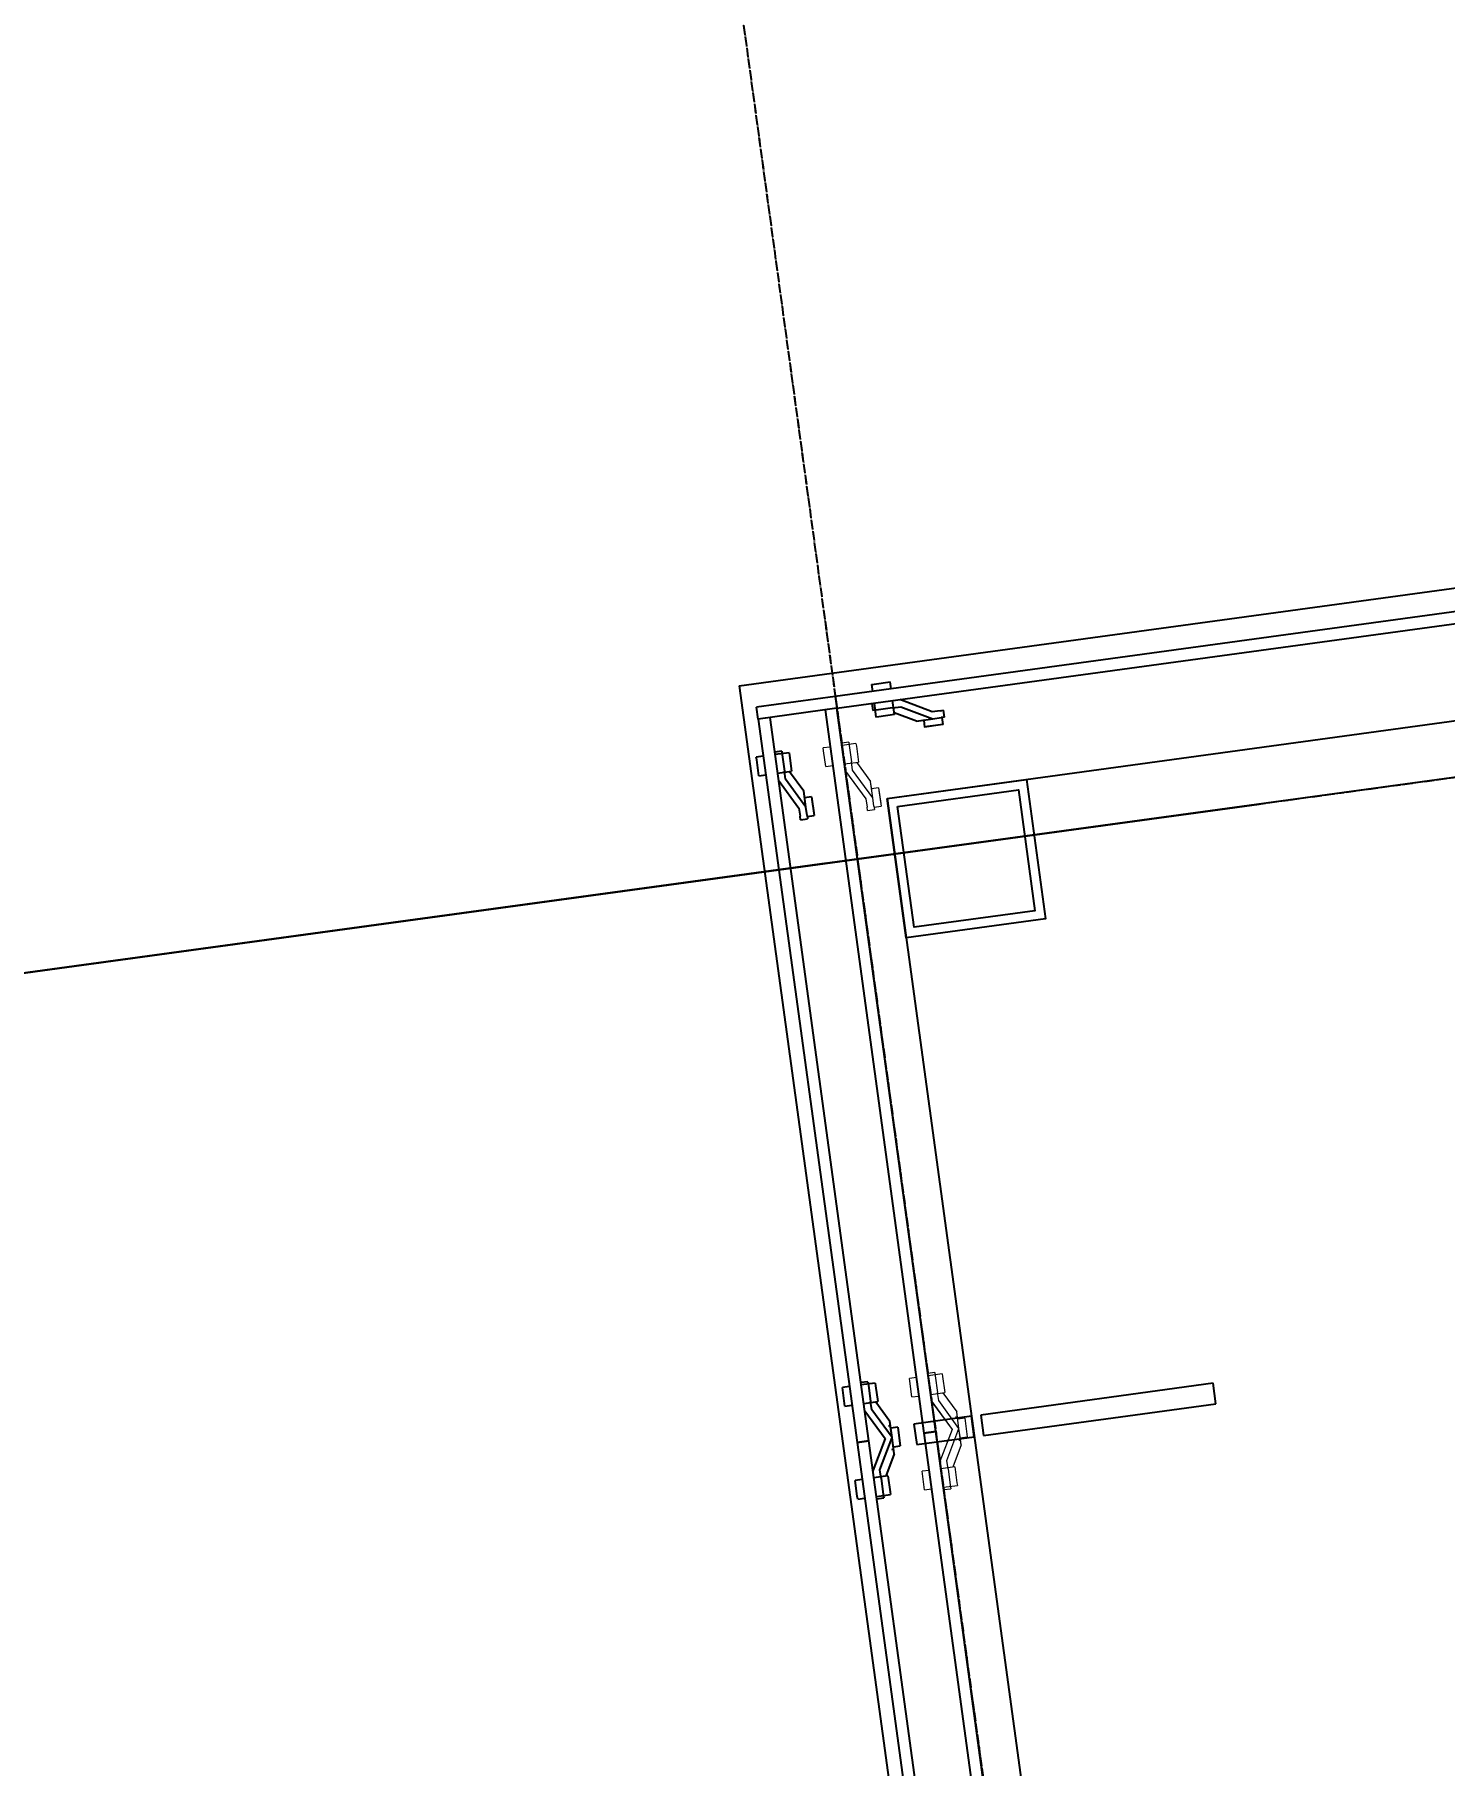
# Model space of a CAD drawing. Header units: millimetres. Extents: x -39175 to 150737, y -15023 to 140542.
# Drawn here: x -29584 to -26576, y 109892 to 113583 of the extents above; entities that cross this region are included whole.
import ezdxf

# ---------------------------------------------------------------- set-up
doc = ezdxf.new("R2010")
doc.units = ezdxf.units.MM
doc.header["$LTSCALE"] = 10
doc.linetypes.add('E-RG-1F$0$$0$DOTE', pattern=[2.42, 2, -0.2, 0.02, -0.2])
for name, color, linetype in [('A—轴线、尺寸', 1, 'Continuous'), ('A—门窗', 135, 'Continuous'), ('轴线100', 1, 'Continuous')]:
    doc.layers.add(name, color=color, linetype=linetype)
doc.layers.add('E-RF-5F$0$A-GLAZ', color=6, linetype='Continuous', lineweight=5)
doc.styles.add('ARIAL', font='arial.ttf')
doc.dimstyles.new('200', dxfattribs={"dimscale": 200, "dimtxt": 2.5, "dimasz": 2, "dimexe": 1, "dimexo": 1, "dimgap": 0.8, "dimtad": 1, "dimdec": 0, "dimdsep": 46, "dimtxsty": 'ARIAL', "dimblk1": 'ARCHTICK', "dimblk2": 'ARCHTICK', "dimsah": 1, "dimcen": -0.9, "dimdle": 1, "dimclrd": 256, "dimclre": 256, "dimclrt": 40, "dimaunit": 1, "dimadec": 0, "dimazin": 0, "dimtfac": 0.35, "dimtdec": 0, "dimtix": 1, "dimtmove": 2, "dimatfit": 3, "dimldrblk": 'ARCHTICK', "dimfxl": 0, "dimtvp": 0.8, "dimtolj": 1, "dimtzin": 0, "dimarcsym": 0})
doc.dimstyles.new('副本 100', dxfattribs={"dimscale": 100, "dimtxt": 2.5, "dimasz": 2, "dimexe": 1, "dimexo": 1, "dimgap": 0.8, "dimtad": 1, "dimdec": 0, "dimdsep": 46, "dimtxsty": 'ARIAL', "dimblk1": 'ARCHTICK', "dimblk2": 'ARCHTICK', "dimsah": 1, "dimcen": -0.9, "dimdle": 1, "dimclrd": 256, "dimclre": 256, "dimclrt": 40, "dimaunit": 1, "dimadec": 0, "dimazin": 0, "dimtfac": 0.35, "dimtdec": 0, "dimtix": 1, "dimtmove": 2, "dimatfit": 3, "dimldrblk": 'ARCHTICK', "dimfxl": 0, "dimtvp": 0.8, "dimtolj": 1, "dimtzin": 0, "dimarcsym": 0})

# ---------------------------------------------------------------- blocks, each defined once
blk = doc.blocks.new('E-RF-5F$0$Spider Panel - Right-10871024-E2 号楼五层平面图 5TH FLOOR PLAN')
at = {"layer": 'A—门窗', "color": 8, "lineweight": 9}
for p, q in [((-658.5, 25.9), (-613.8, 50)), ((-578.5, 50), (-643.1, 15.1)), ((-596.1, 50), (-613.8, 50)), ((-578.5, 50), (-613.8, 50)), ((-598.5, 65), (-598.5, 50)), ((-598.5, 65), (-564.3, 65)), ((-598.5, 65), (-598.5, 50)), ((-598.5, 65), (-592.6, 65)), ((-592.6, 65), (-558.5, 65)), ((-560.8, 50), (-578.5, 50)), ((-564.3, 65), (-558.5, 65)), ((-560.8, 50), (-553.5, 50)), ((-560.8, 50), (-553.5, 50)), ((-558.5, 50), (-558.5, 65)), ((-558.5, 50), (-558.5, 65)), ((-553.5, 35), (-553.5, 50)), ((-553.5, 35), (-553.5, 50)), ((698.4, 25.9), (743.1, 50)), ((778.5, 50), (713.8, 15.1)), ((760.8, 50), (743.1, 50)), ((778.5, 50), (743.1, 50)), ((753.5, 50), (753.5, 46)), ((753.5, 50), (753.5, 46)), ((758.5, 65), (758.5, 50)), ((758.5, 65), (764.3, 65)), ((758.5, 65), (758.5, 50)), ((758.5, 65), (792.6, 65)), ((758.5, 65), (758.5, 50)), ((758.5, 65), (792.6, 65)), ((758.5, 65), (758.5, 50)), ((758.5, 65), (764.3, 65)), ((778.5, 50), (760.8, 50)), ((764.3, 65), (798.5, 65)), ((764.3, 65), (798.5, 65)), ((843.1, 15.1), (778.5, 50)), ((813.8, 50), (778.5, 50)), ((796.1, 50), (778.5, 50)), ((792.6, 65), (798.5, 65)), ((792.6, 65), (798.5, 65)), ((813.8, 50), (796.1, 50)), ((798.5, 50), (798.5, 65)), ((798.5, 50), (798.5, 65)), ((798.5, 50), (798.5, 65)), ((798.5, 50), (798.5, 65)), ((803.5, 46), (803.5, 50)), ((803.5, 46), (803.5, 50)), ((813.8, 50), (858.5, 25.9)), ((-703.5, 15.1), (-703.5, 0)), ((-703.5, 15.1), (-696.1, 15.1)), ((-698.5, 30.1), (-698.5, 0)), ((-698.5, 30.1), (-692.6, 30.1)), ((-696.1, 15.1), (-660.8, 15.1)), ((-692.6, 30.1), (-658.5, 30.1)), ((-643.1, 15.1), (-660.8, 15.1)), ((-658.5, 0), (-658.5, 30.1)), ((-643.1, 0), (-578.5, 35)), ((-578.5, 35), (-560.8, 35)), ((-553.5, 35), (-560.8, 35)), ((-553.5, 35), (-560.8, 35)), ((653.5, 15.1), (653.5, 0)), ((653.5, 15.1), (660.8, 15.1)), ((658.5, 30.1), (658.5, 0)), ((658.5, 30.1), (664.3, 30.1)), ((660.8, 15.1), (696.1, 15.1)), ((664.3, 30.1), (698.5, 30.1)), ((713.8, 15.1), (696.1, 15.1)), ((698.5, 0), (698.5, 30.1)), ((713.8, 0), (778.5, 35)), ((778.5, 35), (843.1, 0)), ((860.8, 15.1), (843.1, 15.1)), ((858.5, 30.1), (858.5, 0)), ((858.5, 30.1), (892.6, 30.1)), ((860.8, 15.1), (896.1, 15.1)), ((892.6, 30.1), (898.5, 30.1)), ((896.1, 15.1), (903.5, 15.1)), ((898.5, 0), (898.5, 30.1)), ((903.5, 0), (903.5, 15.1)), ((-698.5, -25.4), (-698.5, -40.4)), ((-658.5, -40.4), (-658.5, -25.4)), ((658.5, -25.4), (658.5, -40.4)), ((698.5, -40.4), (698.5, -25.4)), ((858.5, -25.4), (858.5, -40.4)), ((898.5, -40.4), (898.5, -25.4)), ((-692.6, -40.4), (-698.5, -40.4)), ((-658.5, -40.4), (-692.6, -40.4)), ((664.3, -40.4), (658.5, -40.4)), ((698.5, -40.4), (664.3, -40.4)), ((892.6, -40.4), (858.5, -40.4)), ((898.5, -40.4), (892.6, -40.4))]:
    blk.add_line(p, q, dxfattribs=at)
at = {"layer": 'A—门窗'}
for p, q in [((778.5, 0), (-778.5, 0)), ((-778.5, 0), (-778.5, -25.4)), ((-778.5, -25.4), (778.5, -25.4)), ((778.5, -25.4), (778.5, 0))]:
    blk.add_line(p, q, dxfattribs=at)
blk = doc.blocks.new('E-RF-5F$0$Spider Panel - Spider Panel-10871030-E2 号楼五层平面图 5TH FLOOR PLAN')
at = {"layer": 'A—门窗', "color": 8, "lineweight": 9}
for p, q in [((-864.1, 25.9), (-819.4, 50)), ((-784, 50), (-848.7, 15.1)), ((-801.7, 50), (-819.4, 50)), ((-784, 50), (-819.4, 50)), ((-809, 50), (-809, 46)), ((-809, 50), (-809, 46)), ((-804, 65), (-804, 50)), ((-804, 65), (-798.2, 65)), ((-804, 65), (-804, 50)), ((-804, 65), (-769.9, 65)), ((-804, 65), (-804, 50)), ((-804, 65), (-769.9, 65)), ((-804, 65), (-804, 50)), ((-804, 65), (-798.2, 65)), ((-784, 50), (-801.7, 50)), ((-798.2, 65), (-764, 65)), ((-798.2, 65), (-764, 65)), ((-719.4, 15.1), (-784, 50)), ((-748.7, 50), (-784, 50)), ((-766.4, 50), (-784, 50)), ((-769.9, 65), (-764, 65)), ((-769.9, 65), (-764, 65)), ((-748.7, 50), (-766.4, 50)), ((-764, 50), (-764, 65)), ((-764, 50), (-764, 65)), ((-764, 50), (-764, 65)), ((-764, 50), (-764, 65)), ((-759, 46), (-759, 50)), ((-759, 46), (-759, 50)), ((-748.7, 50), (-704, 25.9)), ((704, 25.9), (748.7, 50)), ((784, 50), (719.4, 15.1)), ((766.4, 50), (748.7, 50)), ((784, 50), (748.7, 50)), ((759, 50), (759, 46)), ((759, 50), (759, 46)), ((764, 65), (764, 50)), ((764, 65), (769.9, 65)), ((764, 65), (764, 50)), ((764, 65), (798.2, 65)), ((764, 65), (764, 50)), ((764, 65), (798.2, 65)), ((764, 65), (764, 50)), ((764, 65), (769.9, 65)), ((784, 50), (766.4, 50)), ((769.9, 65), (804, 65)), ((769.9, 65), (804, 65)), ((848.7, 15.1), (784, 50)), ((819.4, 50), (784, 50)), ((801.7, 50), (784, 50)), ((798.2, 65), (804, 65)), ((798.2, 65), (804, 65)), ((819.4, 50), (801.7, 50)), ((804, 50), (804, 65)), ((804, 50), (804, 65)), ((804, 50), (804, 65)), ((804, 50), (804, 65)), ((809, 46), (809, 50)), ((809, 46), (809, 50)), ((819.4, 50), (864.1, 25.9)), ((-909, 15.1), (-909, 0)), ((-909, 15.1), (-901.7, 15.1)), ((-904, 30.1), (-904, 0)), ((-904, 30.1), (-898.2, 30.1)), ((-901.7, 15.1), (-866.4, 15.1)), ((-898.2, 30.1), (-864, 30.1)), ((-848.7, 15.1), (-866.4, 15.1)), ((-864, 0), (-864, 30.1)), ((-848.7, 0), (-784, 35)), ((-784, 35), (-719.4, 0)), ((-701.7, 15.1), (-719.4, 15.1)), ((-704, 30.1), (-704, 0)), ((-704, 30.1), (-669.9, 30.1)), ((-701.7, 15.1), (-666.4, 15.1)), ((-669.9, 30.1), (-664, 30.1)), ((-666.4, 15.1), (-659, 15.1)), ((-664, 0), (-664, 30.1)), ((-659, 0), (-659, 15.1)), ((659, 15.1), (659, 0)), ((659, 15.1), (666.4, 15.1)), ((664, 30.1), (664, 0)), ((664, 30.1), (669.9, 30.1)), ((666.4, 15.1), (701.7, 15.1)), ((669.9, 30.1), (704, 30.1)), ((719.4, 15.1), (701.7, 15.1)), ((704, 0), (704, 30.1)), ((719.4, 0), (784, 35)), ((784, 35), (848.7, 0)), ((866.4, 15.1), (848.7, 15.1)), ((864, 30.1), (864, 0)), ((864, 30.1), (898.2, 30.1)), ((866.4, 15.1), (901.7, 15.1)), ((898.2, 30.1), (904, 30.1)), ((901.7, 15.1), (909, 15.1)), ((904, 0), (904, 30.1)), ((909, 0), (909, 15.1)), ((-904, -25.4), (-904, -40.4)), ((-864, -40.4), (-864, -25.4)), ((-704, -25.4), (-704, -40.4)), ((-664, -40.4), (-664, -25.4)), ((664, -25.4), (664, -40.4)), ((704, -40.4), (704, -25.4)), ((864, -25.4), (864, -40.4)), ((904, -40.4), (904, -25.4)), ((-898.2, -40.4), (-904, -40.4)), ((-864, -40.4), (-898.2, -40.4)), ((-669.9, -40.4), (-704, -40.4)), ((-664, -40.4), (-669.9, -40.4)), ((669.9, -40.4), (664, -40.4)), ((704, -40.4), (669.9, -40.4)), ((898.2, -40.4), (864, -40.4)), ((904, -40.4), (898.2, -40.4))]:
    blk.add_line(p, q, dxfattribs=at)
at = {"layer": 'A—门窗'}
for p, q in [((784, 0), (-784, 0)), ((-784, 0), (-784, -25.4)), ((-784, -25.4), (784, -25.4)), ((784, -25.4), (784, 0))]:
    blk.add_line(p, q, dxfattribs=at)
blk = doc.blocks.new('E-RF-5F$0$Spider Panel - Right-10871048-E2 号楼五层平面图 5TH FLOOR PLAN')
at = {"layer": 'A—门窗', "color": 8, "lineweight": 9}
for p, q in [((-670, 40.4), (-670, 25.4)), ((-670, 40.4), (-664.1, 40.4)), ((-664.1, 40.4), (-630, 40.4)), ((-630, 25.4), (-630, 40.4)), ((630, 40.4), (630, 25.4)), ((630, 40.4), (635.9, 40.4)), ((635.9, 40.4), (670, 40.4)), ((670, 25.4), (670, 40.4)), ((830, 40.4), (830, 25.4)), ((830, 40.4), (864.1, 40.4)), ((864.1, 40.4), (870, 40.4)), ((870, 25.4), (870, 40.4)), ((-675, 0), (-675, -15.1)), ((-670, 0), (-670, -30.1)), ((-630, -30.1), (-630, 0)), ((-550, -35), (-614.6, 0)), ((625, 0), (625, -15.1)), ((630, 0), (630, -30.1)), ((670, -30.1), (670, 0)), ((750, -35), (685.4, 0)), ((814.6, 0), (750, -35)), ((830, 0), (830, -30.1)), ((870, -30.1), (870, 0)), ((875, -15.1), (875, 0)), ((-667.7, -15.1), (-675, -15.1)), ((-664.1, -30.1), (-670, -30.1)), ((-632.3, -15.1), (-667.7, -15.1)), ((-630, -30.1), (-664.1, -30.1)), ((-632.3, -15.1), (-614.6, -15.1)), ((-585.4, -50), (-630, -25.9)), ((-614.6, -15.1), (-550, -50)), ((-532.3, -35), (-550, -35)), ((-532.3, -35), (-525, -35)), ((-532.3, -35), (-525, -35)), ((-525, -50), (-525, -35)), ((-525, -50), (-525, -35)), ((632.3, -15.1), (625, -15.1)), ((635.9, -30.1), (630, -30.1)), ((667.7, -15.1), (632.3, -15.1)), ((670, -30.1), (635.9, -30.1)), ((667.7, -15.1), (685.4, -15.1)), ((714.6, -50), (670, -25.9)), ((685.4, -15.1), (750, -50)), ((750, -50), (814.6, -15.1)), ((830, -25.9), (785.4, -50)), ((814.6, -15.1), (832.3, -15.1)), ((864.1, -30.1), (830, -30.1)), ((867.7, -15.1), (832.3, -15.1)), ((870, -30.1), (864.1, -30.1)), ((875, -15.1), (867.7, -15.1)), ((-585.4, -50), (-567.7, -50)), ((-585.4, -50), (-550, -50)), ((-570, -50), (-570, -65)), ((-570, -50), (-570, -65)), ((-535.9, -65), (-570, -65)), ((-564.1, -65), (-570, -65)), ((-530, -65), (-564.1, -65)), ((-550, -50), (-532.3, -50)), ((-530, -65), (-535.9, -65)), ((-525, -50), (-532.3, -50)), ((-525, -50), (-532.3, -50)), ((-530, -65), (-530, -50)), ((-530, -65), (-530, -50)), ((714.6, -50), (732.3, -50)), ((714.6, -50), (750, -50)), ((725, -46), (725, -50)), ((725, -46), (725, -50)), ((730, -50), (730, -65)), ((730, -50), (730, -65)), ((730, -50), (730, -65)), ((730, -50), (730, -65)), ((735.9, -65), (730, -65)), ((764.1, -65), (730, -65)), ((764.1, -65), (730, -65)), ((735.9, -65), (730, -65)), ((732.3, -50), (750, -50)), ((770, -65), (735.9, -65)), ((770, -65), (735.9, -65)), ((750, -50), (785.4, -50)), ((750, -50), (767.7, -50)), ((770, -65), (764.1, -65)), ((770, -65), (764.1, -65)), ((767.7, -50), (785.4, -50)), ((770, -65), (770, -50)), ((770, -65), (770, -50)), ((770, -65), (770, -50)), ((770, -65), (770, -50)), ((775, -50), (775, -46)), ((775, -50), (775, -46))]:
    blk.add_line(p, q, dxfattribs=at)
at = {"layer": 'A—门窗'}
for p, q in [((750, 25.4), (-750, 25.4)), ((-750, 25.4), (-750, 0)), ((-750, 0), (750, 0)), ((750, 0), (750, 25.4))]:
    blk.add_line(p, q, dxfattribs=at)
blk = doc.blocks.new('E2-RI-5F$0$300x300')
at = {"layer": 'A—门窗'}
for points in [[(11683019.3, -6095449.4), (11683319.3, -6095449.4), (11683319.3, -6095749.4), (11683019.3, -6095749.4)], [(11683039.3, -6095469.4), (11683299.3, -6095469.4), (11683299.3, -6095729.4), (11683039.3, -6095729.4)]]:
    blk.add_lwpolyline(points, close=True, dxfattribs=at)
blk = doc.blocks.new('_ArchTick')
at = {"color": 0, "linetype": 'ByBlock', "const_width": 0.15}
blk.add_lwpolyline([(-0.5, -0.5), (0.5, 0.5)], dxfattribs=at)
blk = doc.blocks.new('*D4649')
at = {"layer": 'A—轴线、尺寸', "linetype": 'ByBlock', "lineweight": -2}
for p, q in [((-27893.4, 111815.6), (-34534.9, 110907.8)), ((-33930.5, 107962.5), (-34363.8, 111133.1)), ((-27514.2, 109041.4), (-34155.7, 108133.6))]:
    blk.add_line(p, q, dxfattribs=at)
at = {"layer": 'Defpoints', "color": 0, "linetype": 'ByBlock'}
for p in [(-27695.3, 111842.7), (-34336.8, 110934.9), (-27316.1, 109068.5)]:
    blk.add_point(p, dxfattribs=at)
at = {"layer": 'A—轴线、尺寸', "linetype": 'ByBlock', "lineweight": -2, "xscale": 400, "yscale": 400, "zscale": 400}
for p, rotation in [((-34336.8, 110934.9), 97.7833395196683), ((-33957.6, 108160.7), 277.7833395196683)]:
    blk.add_blockref('_ArchTick', p, dxfattribs=dict(at, rotation=rotation))
at = {"layer": 'A—轴线、尺寸', "color": 40, "linetype": 'ByBlock', "insert": (-33735.7, 109604), "char_height": 500, "attachment_point": 5, "rotation": 277.7833, "style": 'ARIAL'}
blk.add_mtext('\\A1;2800', dxfattribs=at)
blk = doc.blocks.new('*D4650')
at = {"layer": 'A—轴线、尺寸', "linetype": 'ByBlock', "lineweight": -2}
for p, q in [((-28462.2, 115976.9), (-35103.7, 115069.1)), ((-34309.7, 110736.7), (-34932.6, 115294.4)), ((-27893.4, 111815.6), (-34534.9, 110907.8))]:
    blk.add_line(p, q, dxfattribs=at)
at = {"layer": 'Defpoints', "color": 0, "linetype": 'ByBlock'}
for p in [(-28264.1, 116004), (-34905.5, 115096.2), (-27695.3, 111842.7)]:
    blk.add_point(p, dxfattribs=at)
at = {"layer": 'A—轴线、尺寸', "linetype": 'ByBlock', "lineweight": -2, "xscale": 400, "yscale": 400, "zscale": 400}
for p, rotation in [((-34905.5, 115096.2), 97.7833395196683), ((-34336.8, 110934.9), 277.7833395196683)]:
    blk.add_blockref('_ArchTick', p, dxfattribs=dict(at, rotation=rotation))
at = {"layer": 'A—轴线、尺寸', "color": 40, "linetype": 'ByBlock', "insert": (-34209.7, 113071.8), "char_height": 500, "attachment_point": 5, "rotation": 277.7833, "style": 'ARIAL'}
blk.add_mtext('\\A1;4200', dxfattribs=at)
blk = doc.blocks.new('*D4651')
at = {"layer": 'A—轴线、尺寸', "linetype": 'ByBlock', "lineweight": -2}
for p, q in [((-28034.4, 116035.4), (-36094.5, 114933.7)), ((-33023.9, 93946.2), (-35923.4, 115158.9)), ((-27659.2, 94881.4), (-33249.2, 94117.3))]:
    blk.add_line(p, q, dxfattribs=at)
at = {"layer": 'Defpoints', "color": 0, "linetype": 'ByBlock'}
for p in [(-27836.3, 116062.5), (-35896.3, 114960.8), (-27461.1, 94908.4)]:
    blk.add_point(p, dxfattribs=at)
at = {"layer": 'A—轴线、尺寸', "linetype": 'ByBlock', "lineweight": -2, "xscale": 400, "yscale": 400, "zscale": 400}
for p, rotation in [((-35896.3, 114960.8), 97.7833395196683), ((-33051, 94144.4), 277.7833395196683)]:
    blk.add_blockref('_ArchTick', p, dxfattribs=dict(at, rotation=rotation))
at = {"layer": 'A—轴线、尺寸', "color": 40, "linetype": 'ByBlock', "insert": (-34062.2, 104608.8), "char_height": 500, "attachment_point": 5, "rotation": 277.7833, "style": 'ARIAL'}
blk.add_mtext('\\A1;21010', dxfattribs=at)
blk = doc.blocks.new('*D4845')
at = {"layer": 'Defpoints', "color": 0}
for p in [(-282286.6, 114980.7), (-288928.1, 114072.9), (-281907.4, 112206.5)]:
    blk.add_point(p, dxfattribs=at)
at = {"layer": '轴线100', "lineweight": -2}
for p, q in [((-282385.7, 114967.2), (-289027.2, 114059.4)), ((-288535.4, 111199.7), (-288941.6, 114172)), ((-282006.5, 112193), (-288648, 111285.2))]:
    blk.add_line(p, q, dxfattribs=at)
at = {"layer": '轴线100', "lineweight": -2, "xscale": 200, "yscale": 200, "zscale": 200}
for p, rotation in [((-288928.1, 114072.9), 97.78333952134932), ((-288548.9, 111298.7), 277.7833395213493)]:
    blk.add_blockref('_ArchTick', p, dxfattribs=dict(at, rotation=rotation))
at = {"layer": '轴线100', "color": 40, "insert": (-288507.5, 112717.4), "char_height": 300, "attachment_point": 5, "rotation": 277.7833, "style": 'ARIAL'}
blk.add_mtext('\\A1;2800', dxfattribs=at)
blk = doc.blocks.new('*D4846')
at = {"layer": 'Defpoints', "color": 0}
for p in [(-282855.4, 119142.1), (-289496.9, 118234.3), (-282286.6, 114980.7)]:
    blk.add_point(p, dxfattribs=at)
at = {"layer": '轴线100', "lineweight": -2}
for p, q in [((-282954.5, 119128.5), (-289596, 118220.7)), ((-288914.6, 113973.9), (-289510.4, 118333.3)), ((-282385.7, 114967.2), (-289027.2, 114059.4))]:
    blk.add_line(p, q, dxfattribs=at)
at = {"layer": '轴线100', "lineweight": -2, "xscale": 200, "yscale": 200, "zscale": 200}
for p, rotation in [((-289496.9, 118234.3), 97.78333952134932), ((-288928.1, 114072.9), 277.7833395213493)]:
    blk.add_blockref('_ArchTick', p, dxfattribs=dict(at, rotation=rotation))
at = {"layer": '轴线100', "color": 40, "insert": (-288981.5, 116185.2), "char_height": 300, "attachment_point": 5, "rotation": 277.7833, "style": 'ARIAL'}
blk.add_mtext('\\A1;4200', dxfattribs=at)
blk = doc.blocks.new('A$C1C9D1350')
at = {"layer": '轴线100', "linetype": 'E-RG-1F$0$$0$DOTE'}
for p, q in [((-284894.5, 126938.5), (-280965.7, 98195)), ((-251705.1, 119160.8), (-291206.9, 113761.5))]:
    blk.add_line(p, q, dxfattribs=at)
at = {"layer": '轴线100'}
for base, p1, p2, picture, middle in [((-289496.9, 118234.3), (-282286.6, 114980.7), (-282855.4, 119142.1), '*D4846', (-288981.5, 116185.2)), ((-288928.1, 114072.9), (-281907.4, 112206.5), (-282286.6, 114980.7), '*D4845', (-288507.5, 112717.4))]:
    dim = blk.add_linear_dim(base=base, p1=p1, p2=p2, angle=97.7833, dimstyle='副本 100', override={"dimtxt": 3}, dxfattribs=at)
    dim.commit()
    dim.dimension.update_dxf_attribs({"geometry": picture, "text_midpoint": middle})

msp = doc.modelspace()

# ---------------------------------------------------------------- linework, layer by layer
at = {"layer": 'A—轴线、尺寸', "linetype": 'E-RG-1F$0$$0$DOTE'}
msp.add_line((-29480.5, 123913), (-25551.6, 95169.4), dxfattribs=at)
at = {"layer": 'A—轴线、尺寸', "linetype": 'E-RG-1F$0$$0$DOTE', "ltscale": 500}
msp.add_line((2886.3, 116022.8), (-36615.6, 110623.4), dxfattribs=at)
at = {"layer": 'A—门窗'}
for p, q in [((-28080.5, 112193.8), (-18395.2, 113517.6)), ((-27765.1, 111953.9), (-18357.2, 113239.8)), ((-26389.4, 112374.4), (-27875.6, 112171.3)), ((-27872.2, 112146.1), (-26386, 112349.3)), ((-28080.5, 112193.8, 0), (-25791.7, 95448.7, 0)), ((-27798.4, 112197), (-27792.6, 112197.8)), ((-27798.4, 112197), (-27796.3, 112182.1)), ((-27792.6, 112197.8), (-27758.7, 112202.4)), ((-27756.7, 112187.6), (-27758.7, 112202.4)), ((-27875.6, 112171.3), (-28043.5, 112148.4)), ((-28040.1, 112123.2), (-28043.5, 112148.4)), ((-27872.2, 112146.1), (-28040.1, 112123.2)), ((-27875.6, 112171.3), (-27872.2, 112146.1)), ((-27797.9, 112156.3), (-27795.8, 112141.3)), ((-27788.6, 112142.3), (-27795.8, 112141.3)), ((-27792.9, 112157), (-27788.8, 112127.2)), ((-27753.5, 112147.1), (-27788.6, 112142.3)), ((-27753.5, 112147.1), (-27736, 112149.5)), ((-27749.2, 112132.6), (-27753.3, 112162.4)), ((-27702.3, 112118.9), (-27749.8, 112136.7)), ((-27669.3, 112138.5), (-27738.1, 112164.5)), ((-27736, 112149.5), (-27667.2, 112123.7)), ((-27651.8, 112140.9), (-27669.3, 112138.5)), ((-27651.8, 112140.9), (-27644.5, 112141.9)), ((-27651.8, 112140.9), (-27644.5, 112141.9)), ((-27642.5, 112127.1), (-27644.5, 112141.9)), ((-27642.5, 112127.1), (-27644.5, 112141.9)), ((-28014.9, 112126.6), (-28040.1, 112123.2)), ((-28040.1, 112123.2), (-27829.3, 110580.6)), ((-27804.1, 110584.1), (-28014.9, 112126.6)), ((-27783, 112127.9), (-27788.8, 112127.2)), ((-27749.2, 112132.6), (-27783, 112127.9)), ((-27702.3, 112118.9), (-27667.2, 112123.7)), ((-27702.3, 112118.9), (-27684.8, 112121.3)), ((-27687.1, 112121), (-27685, 112106.1)), ((-27687.1, 112121), (-27685, 112106.1)), ((-27651.2, 112110.7), (-27685, 112106.1)), ((-27679.2, 112106.9), (-27685, 112106.1)), ((-27645.4, 112111.5), (-27679.2, 112106.9)), ((-27667.2, 112123.7), (-27649.7, 112126.1)), ((-27645.4, 112111.5), (-27651.2, 112110.7)), ((-27642.5, 112127.1), (-27649.7, 112126.1)), ((-27642.5, 112127.1), (-27649.7, 112126.1)), ((-27645.4, 112111.5), (-27647.4, 112126.4)), ((-27645.4, 112111.5), (-27647.4, 112126.4)), ((-28029.3, 112043.9), (-28044.1, 112041.9)), ((-28043.3, 112036.1), (-28044.1, 112041.9)), ((-28038.7, 112002.3), (-28043.3, 112036.1)), ((-27989.8, 112054.4), (-28004.8, 112052.3)), ((-27974.3, 112051.4), (-28004.1, 112047.4)), ((-27989.8, 112054.4), (-27988.8, 112047.1)), ((-27988.8, 112047.1), (-27984, 112012.1)), ((-27974.3, 112051.4), (-27973.5, 112045.6)), ((-27973.5, 112045.6), (-27968.9, 112011.8)), ((-28038.7, 112002.3), (-28023.9, 112004.3)), ((-27998.7, 112007.7), (-27968.9, 112011.8)), ((-27996.6, 111992.5), (-27953.2, 111933.2)), ((-27981.6, 111994.6), (-27984, 112012.1)), ((-27938.3, 111935.2), (-27981.6, 111994.6)), ((-27973.1, 112011.3), (-27943.1, 111970.3)), ((-27940.7, 111952.8), (-27943.1, 111970.3)), ((-27938.3, 111935.2), (-27943.1, 111970.3)), ((-27926.2, 111957.1), (-27941, 111955.1)), ((-27926.2, 111957.1), (-27941, 111955.1)), ((-27926.2, 111957.1), (-27921.5, 111923.3)), ((-27926.2, 111957.1), (-27925.4, 111951.3)), ((-27925.4, 111951.3), (-27920.7, 111917.5)), ((-27765.1, 111953.9, 0), (-25552.2, 95764.4, 0)), ((-27953.2, 111933.2), (-27950.8, 111915.7)), ((-27949.8, 111908.4), (-27950.8, 111915.7)), ((-27949.8, 111908.4), (-27950.8, 111915.7)), ((-27935.9, 111917.7), (-27938.3, 111935.2)), ((-27935.9, 111917.7), (-27934.9, 111910.5)), ((-27935.9, 111917.7), (-27934.9, 111910.5)), ((-27935.6, 111915.4), (-27920.7, 111917.5)), ((-27935.6, 111915.4), (-27920.7, 111917.5)), ((-27921.5, 111923.3), (-27920.7, 111917.5)), ((-27949.8, 111908.4), (-27934.9, 111910.5)), ((-27949.8, 111908.4), (-27934.9, 111910.5)), ((-27845.5, 110699.5), (-27860.4, 110697.5)), ((-27845.5, 110699.5), (-27860.4, 110697.5)), ((-27859.6, 110691.7), (-27860.4, 110697.5)), ((-27859.6, 110691.7), (-27860.4, 110697.5)), ((-27806.1, 110710), (-27821, 110707.9)), ((-27806.1, 110710), (-27821, 110707.9)), ((-27790.5, 110707), (-27820.3, 110703)), ((-27790.5, 110707), (-27820.3, 110703)), ((-27806.1, 110710), (-27805.1, 110702.7)), ((-27806.1, 110710), (-27805.1, 110702.7)), ((-27805.1, 110702.7), (-27800.3, 110667.7)), ((-27805.1, 110702.7), (-27800.3, 110667.7)), ((-27790.5, 110707), (-27789.7, 110701.2)), ((-27790.5, 110707), (-27789.7, 110701.2)), ((-27789.7, 110701.2), (-27785.1, 110667.4)), ((-27789.7, 110701.2), (-27785.1, 110667.4)), ((-27855, 110657.9), (-27859.6, 110691.7)), ((-27855, 110657.9), (-27859.6, 110691.7)), ((-27855, 110657.9), (-27840.1, 110659.9)), ((-27855, 110657.9), (-27840.1, 110659.9)), ((-27814.9, 110663.3), (-27785.1, 110667.4)), ((-27814.9, 110663.3), (-27785.1, 110667.4)), ((-27797.9, 110650.2), (-27800.3, 110667.7)), ((-27797.9, 110650.2), (-27800.3, 110667.7)), ((-27789.3, 110666.9), (-27759.3, 110625.9)), ((-27789.3, 110666.9), (-27759.3, 110625.9)), ((-27812.8, 110648.1), (-27769.4, 110588.8)), ((-27812.8, 110648.1), (-27769.4, 110588.8)), ((-27754.6, 110590.8), (-27797.9, 110650.2)), ((-27754.6, 110590.8), (-27797.9, 110650.2)), ((-27756.9, 110608.3), (-27759.3, 110625.9)), ((-27754.6, 110590.8), (-27759.3, 110625.9)), ((-27756.9, 110608.3), (-27759.3, 110625.9)), ((-27754.6, 110590.8), (-27759.3, 110625.9)), ((-27769.4, 110588.8), (-27795.3, 110520)), ((-27769.4, 110588.8), (-27795.3, 110520)), ((-27780.4, 110522.1), (-27754.6, 110590.8)), ((-27780.4, 110522.1), (-27754.6, 110590.8)), ((-27757.9, 110615.6), (-27761.9, 110615.1)), ((-27757.9, 110615.6), (-27761.9, 110615.1)), ((-27757.9, 110615.6), (-27761.9, 110615.1)), ((-27757.9, 110615.6), (-27761.9, 110615.1)), ((-27742.4, 110612.7), (-27757.3, 110610.6)), ((-27742.4, 110612.7), (-27757.3, 110610.6)), ((-27742.4, 110612.7), (-27757.3, 110610.6)), ((-27742.4, 110612.7), (-27757.3, 110610.6)), ((-27742.4, 110612.7), (-27757.3, 110610.6)), ((-27742.4, 110612.7), (-27757.3, 110610.6)), ((-27742.4, 110612.7), (-27757.3, 110610.6)), ((-27742.4, 110612.7), (-27757.3, 110610.6)), ((-27754.6, 110590.8), (-27756.9, 110608.3)), ((-27754.6, 110590.8), (-27756.9, 110608.3)), ((-27749.8, 110555.8), (-27754.6, 110590.8)), ((-27752.2, 110573.3), (-27754.6, 110590.8)), ((-27749.8, 110555.8), (-27754.6, 110590.8)), ((-27752.2, 110573.3), (-27754.6, 110590.8)), ((-27742.4, 110612.7), (-27741.6, 110606.9)), ((-27742.4, 110612.7), (-27737.8, 110578.8)), ((-27742.4, 110612.7), (-27737.8, 110578.8)), ((-27742.4, 110612.7), (-27741.6, 110606.9)), ((-27742.4, 110612.7), (-27741.6, 110606.9)), ((-27742.4, 110612.7), (-27737.8, 110578.8)), ((-27742.4, 110612.7), (-27737.8, 110578.8)), ((-27742.4, 110612.7), (-27741.6, 110606.9)), ((-27741.6, 110606.9), (-27737, 110573)), ((-27741.6, 110606.9), (-27737, 110573)), ((-27741.6, 110606.9), (-27737, 110573)), ((-27741.6, 110606.9), (-27737, 110573)), ((-27829.3, 110580.6), (-27804.1, 110584.1)), ((-27804.1, 110584.1), (-27829.3, 110580.6)), ((-27829.3, 110580.6), (-27616.9, 109027)), ((-27591.7, 109030.4), (-27804.1, 110584.1)), ((-27749.8, 110555.8), (-27767.6, 110508.3)), ((-27749.8, 110555.8), (-27767.6, 110508.3)), ((-27755.1, 110565.5), (-27751.2, 110566.1)), ((-27755.1, 110565.5), (-27751.2, 110566.1)), ((-27755.1, 110565.5), (-27751.2, 110566.1)), ((-27755.1, 110565.5), (-27751.2, 110566.1)), ((-27749.8, 110555.8), (-27752.2, 110573.3)), ((-27749.8, 110555.8), (-27752.2, 110573.3)), ((-27751.8, 110571), (-27737, 110573)), ((-27751.8, 110571), (-27737, 110573)), ((-27751.8, 110571), (-27737, 110573)), ((-27751.8, 110571), (-27737, 110573)), ((-27751.8, 110571), (-27737, 110573)), ((-27751.8, 110571), (-27737, 110573)), ((-27751.8, 110571), (-27737, 110573)), ((-27751.8, 110571), (-27737, 110573)), ((-27737.8, 110578.8), (-27737, 110573)), ((-27737.8, 110578.8), (-27737, 110573)), ((-27737.8, 110578.8), (-27737, 110573)), ((-27737.8, 110578.8), (-27737, 110573)), ((-27778, 110504.5), (-27780.4, 110522.1)), ((-27778, 110504.5), (-27780.4, 110522.1)), ((-27818.4, 110501.4), (-27833.3, 110499.3)), ((-27818.4, 110501.4), (-27833.3, 110499.3)), ((-27828.7, 110465.5), (-27833.3, 110499.3)), ((-27828.7, 110465.5), (-27833.3, 110499.3)), ((-27763.4, 110508.9), (-27793.3, 110504.8)), ((-27763.4, 110508.9), (-27793.3, 110504.8)), ((-27778, 110504.5), (-27773.2, 110469.5)), ((-27778, 110504.5), (-27773.2, 110469.5)), ((-27763.4, 110508.9), (-27758.8, 110475)), ((-27763.4, 110508.9), (-27758.8, 110475)), ((-27758.8, 110475), (-27758, 110469.2)), ((-27758.8, 110475), (-27758, 110469.2)), ((-27827.9, 110459.7), (-27828.7, 110465.5)), ((-27827.9, 110459.7), (-27828.7, 110465.5)), ((-27827.9, 110459.7), (-27813, 110461.7)), ((-27827.9, 110459.7), (-27813, 110461.7)), ((-27787.8, 110465.2), (-27758, 110469.2)), ((-27787.8, 110465.2), (-27758, 110469.2)), ((-27787.2, 110460.2), (-27772.2, 110462.3)), ((-27787.2, 110460.2), (-27772.2, 110462.3)), ((-27773.2, 110469.5), (-27772.2, 110462.3)), ((-27773.2, 110469.5), (-27772.2, 110462.3))]:
    msp.add_line(p, q, dxfattribs=at)
at = {"layer": 'A—门窗', "extrusion": (0, 0, -1)}
for p, q in [((-27069.8, 110706.6), (-27565.2, 110638.9)), ((-27069.8, 110706.6), (-27565.2, 110638.9)), ((-27063.9, 110663), (-27069.8, 110706.6)), ((-27063.9, 110663), (-27069.8, 110706.6)), ((-27559.3, 110595.3), (-27063.9, 110663)), ((-27559.3, 110595.3), (-27063.9, 110663)), ((-27585, 110636.2, 0), (-27708, 110619.4, 0)), ((-27579.1, 110592.6, 0), (-27585, 110636.2, 0)), ((-27565.2, 110638.9), (-27559.3, 110595.3)), ((-27565.2, 110638.9), (-27559.3, 110595.3)), ((-27708, 110619.4, 0), (-27702, 110575.8, 0)), ((-27702, 110575.8, 0), (-27579.1, 110592.6, 0))]:
    msp.add_line(p, q, dxfattribs=at)

# ---------------------------------------------------------------- block references
at = {"layer": 'A—门窗', "rotation": 7.783340592391773}
msp.add_blockref('E2-RI-5F$0$300x300', (-12428643.3, 4569045.4, 0), dxfattribs=at)
at = {"layer": 'E-RF-5F$0$A-GLAZ', "lineweight": 9}
for name, p, rotation in [('E-RF-5F$0$Spider Panel - Right-10871048-E2 号楼五层平面图 5TH FLOOR PLAN', (-27129.1, 112247.7), 7.783339573422293), ('E-RF-5F$0$Spider Panel - Right-10871048-E2 号楼五层平面图 5TH FLOOR PLAN', (-27129.1, 112247.7), 7.783339573422293), ('E-RF-5F$0$Spider Panel - Right-10871024-E2 号楼五层平面图 5TH FLOOR PLAN', (-27766.7, 111374.9), 277.7833395205085), ('E-RF-5F$0$Spider Panel - Spider Panel-10871030-E2 号楼五层平面图 5TH FLOOR PLAN', (-27555.1, 109826.8), 277.7833395205085)]:
    msp.add_blockref(name, p, dxfattribs=dict(at, rotation=rotation))
at = {"layer": '轴线100'}
msp.add_blockref('A$C1C9D1350', (255414.1, -3026), dxfattribs=at)

# ---------------------------------------------------------------- dimensions: what is measured, and where the dimension line sits
at = {"layer": 'A—轴线、尺寸', "linetype": 'ByBlock'}
for base, p1, p2, picture, middle in [((-35896.3, 114960.8), (-27461.1, 94908.4), (-27836.3, 116062.5), '*D4651', (-34062.2, 104608.8)), ((-34905.5, 115096.2), (-27695.3, 111842.7), (-28264.1, 116004), '*D4650', (-34209.7, 113071.8)), ((-34336.8, 110934.9), (-27316.1, 109068.5), (-27695.3, 111842.7), '*D4649', (-33735.7, 109604))]:
    dim = msp.add_linear_dim(base=base, p1=p1, p2=p2, angle=97.7833, dimstyle='200', dxfattribs=at)
    dim.commit()
    dim.dimension.update_dxf_attribs({"geometry": picture, "text_midpoint": middle})

doc.saveas('drawing.dxf')
